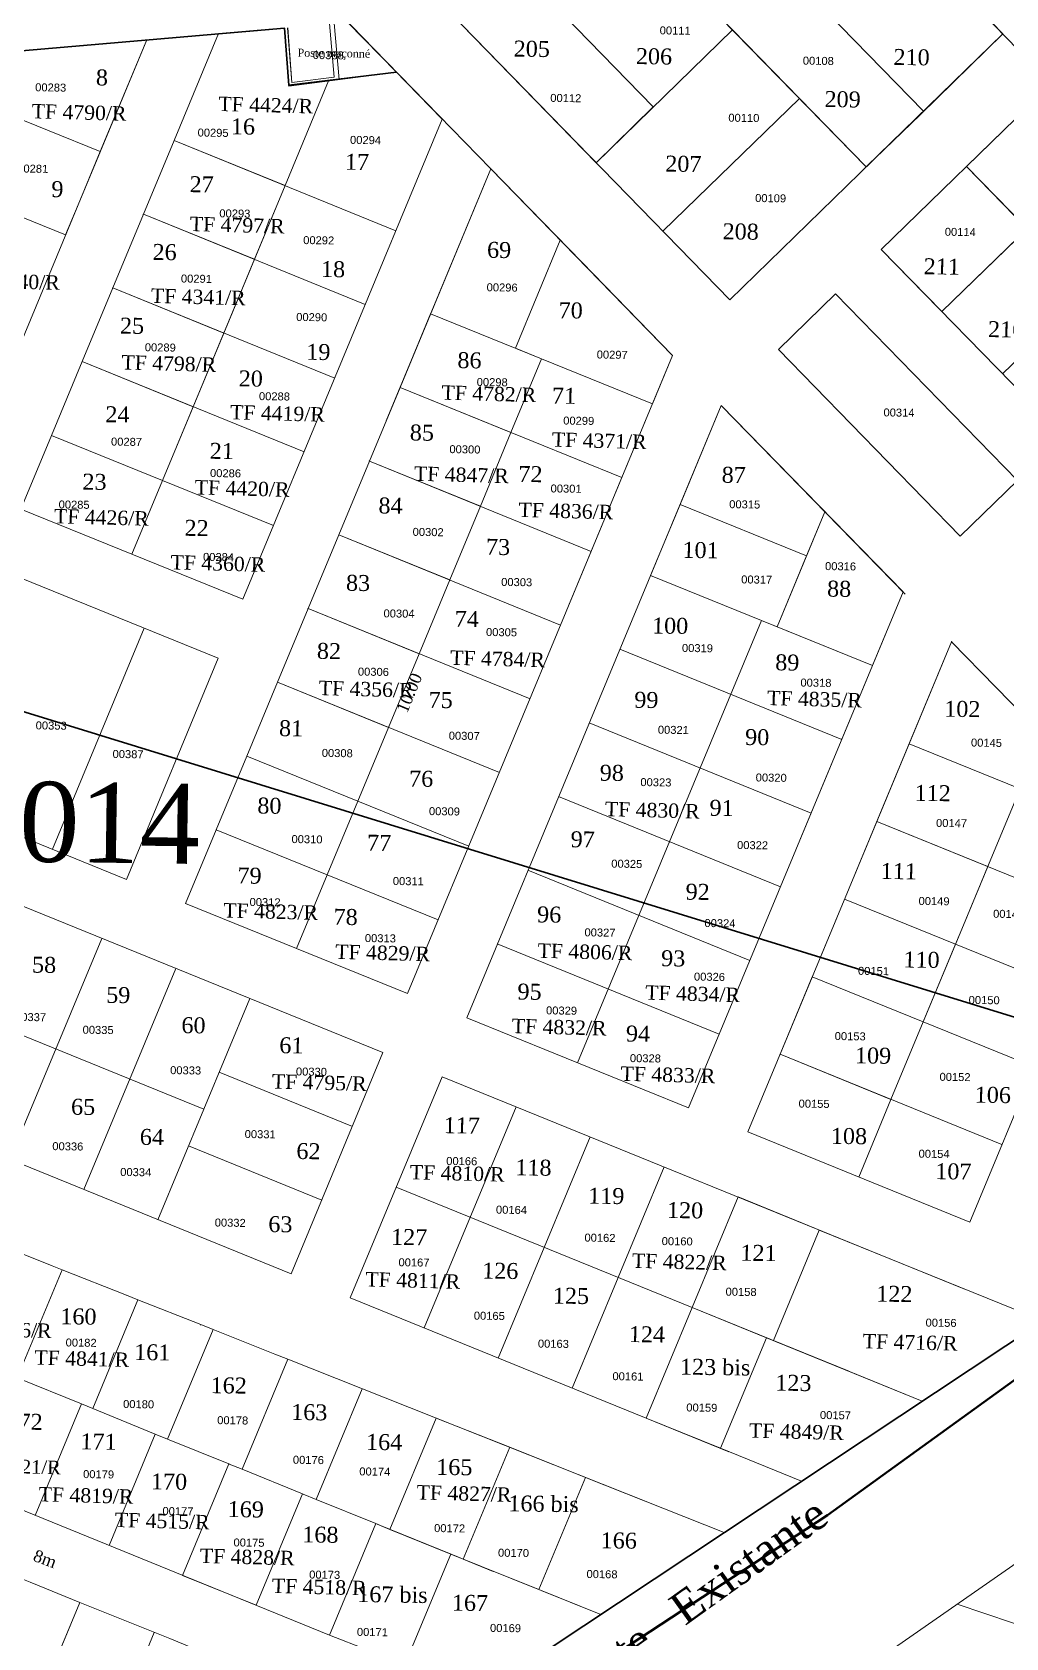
# Model space of a CAD drawing. Header units: metres. Extents: x 251686 to 255059, y 1627526 to 1631912.
# Drawn here: x 253225.8 to 253347.7, y 1631340 to 1631541.2 of the extents above; entities that cross this region are included whole.
import ezdxf
from ezdxf.enums import TextEntityAlignment as Align

# ---------------------------------------------------------------- set-up
doc = ezdxf.new("R2010")
doc.units = ezdxf.units.M
doc.header["$MEASUREMENT"] = 0
for name, color, linetype, lineweight in [('17 Février 2020', 7, 'Continuous', 0), ('Numero_TF', 7, 'Continuous', 0), ('Réquisition', 240, 'Continuous', 0)]:
    doc.layers.add(name, color=color, linetype=linetype, lineweight=lineweight)
for name, color, linetype in [('limites_parcelles', 7, 'Continuous'), ('limites_sections', 7, 'Continuous'), ('limites_tf', 7, 'Continuous'), ('numero_lot', 7, 'Continuous'), ('numero_parcelle', 7, 'Continuous'), ('toponymie', 7, 'Continuous')]:
    doc.layers.add(name, color=color, linetype=linetype)
doc.styles.get("Standard").update_dxf_attribs({"font": 'txt.shx'})
doc.styles.add('Style-FANCY', font='times.ttf')

# ---------------------------------------------------------------- blocks, each defined once
blk = doc.blocks.new('TCPOINT_2_2_1')
at = {"color": 0, "lineweight": -2}
blk.add_point((0, 0), dxfattribs=at)
blk.add_attdef('MAT', (0.000001, 0.000001), '', height=0.0003, dxfattribs=at)
blk.add_attdef('ALT', text='', height=0.0003, dxfattribs=at).set_placement((0.0001, -0.0001), align=Align.TOP_LEFT)

msp = doc.modelspace()

# ---------------------------------------------------------------- linework, layer by layer
at = {"layer": '17 Février 2020', "color": 7, "linetype": 'Continuous', "lineweight": 0}
for p, q in [((253332.097691, 1631513.983385), (253354.873153, 1631490.607887)), ((253326.367773, 1631508.40055), (253349.143235, 1631485.025053))]:
    msp.add_line(p, q, dxfattribs=at)
at = {"layer": 'limites_parcelles', "color": 7, "lineweight": 0}
for p, q in [((253321.08164, 1631548.014464), (253337.382795, 1631531.283843)), ((253347.332499, 1631540.978144), (253338.791395, 1631549.766521)), ((253330.220397, 1631524.3053), (253308.347324, 1631546.754635)), ((253262.977215, 1631542.266088), (253263.580696, 1631535.573682)), ((253283.19406, 1631524.052428), (253265.289442, 1631542.428756)), ((253277.120604, 1631530.285894), (253265.289442, 1631542.428756)), ((253265.732873, 1631541.973643), (253271.385645, 1631536.171945)), ((253313.131919, 1631507.655474), (253277.96503, 1631543.74886)), ((253240.107885, 1631540.241036), (253223.257204, 1631538.777085)), ((253231.515761, 1631519.556052), (253240.107885, 1631540.241036)), ((253234.287578, 1631526.229022), (253240.107885, 1631540.241036)), ((253249.094915, 1631541.02181), (253243.529214, 1631527.622744)), ((253243.529214, 1631527.622744), (253249.091675, 1631541.014009)), ((253249.091675, 1631541.014009), (253257.35433, 1631541.719288)), ((253257.90531, 1631534.442128), (253257.35433, 1631541.719288)), ((253258.272296, 1631534.893282), (253257.753188, 1631541.749487)), ((253258.29135, 1631534.894945), (253257.772242, 1631541.751151)), ((253296.383416, 1631524.845228), (253313.471894, 1631541.495054)), ((253313.131919, 1631507.655474), (253347.332499, 1631540.978144)), ((253313.471894, 1631541.495054), (253321.846146, 1631532.900177)), ((253336.987541, 1631530.898734), (253347.332499, 1631540.978144)), ((253257.894538, 1631534.547676), (253271.385645, 1631536.171945)), ((253271.385645, 1631536.171945), (253257.90531, 1631534.442128)), ((253257.439875, 1631521.965828), (253262.887859, 1631535.081496)), ((253257.90531, 1631534.442128), (253262.887859, 1631535.081496)), ((253263.561642, 1631535.572019), (253258.272296, 1631534.893282)), ((253263.580696, 1631535.573682), (253258.29135, 1631534.894945)), ((253332.097691, 1631513.983385), (253353.398057, 1631534.736982)), ((253353.398057, 1631534.736982), (253342.759575, 1631524.371584)), ((253234.287578, 1631526.229022), (253220.392182, 1631531.879729)), ((253304.757668, 1631516.250351), (253321.846146, 1631532.900177)), ((253321.846146, 1631532.900177), (253330.220397, 1631524.3053)), ((253277.120604, 1631530.285894), (253252.140128, 1631470.147014)), ((253330.220397, 1631524.3053), (253336.987541, 1631530.898734)), ((253231.515761, 1631519.556052), (253234.287578, 1631526.229022)), ((253243.529214, 1631527.622744), (253239.69313, 1631518.38762)), ((253243.529214, 1631527.622744), (253257.42461, 1631521.972036)), ((253271.320005, 1631516.321329), (253243.529214, 1631527.622744)), ((253339.69244, 1631506.188547), (253360.992805, 1631526.942145)), ((253283.19406, 1631524.052428), (253270.082442, 1631492.487055)), ((253283.19406, 1631524.052428), (253271.826625, 1631496.686063)), ((253294.581791, 1631512.364679), (253283.19406, 1631524.052428)), ((253305.969522, 1631500.676931), (253283.19406, 1631524.052428)), ((253365.535037, 1631500.996086), (253342.759575, 1631524.371584)), ((253342.759575, 1631524.371584), (253350.354323, 1631516.576746)), ((253242.080628, 1631485.032394), (253257.42461, 1631521.972036)), ((253245.916575, 1631494.267187), (253257.42461, 1631521.972036)), ((253249.752538, 1631503.502019), (253257.42461, 1631521.972036)), ((253253.588526, 1631512.736913), (253257.42461, 1631521.972036)), ((253257.42461, 1631521.972036), (253257.439875, 1631521.965828)), ((253216.05485, 1631521.437883), (253229.950246, 1631515.787175)), ((253231.515761, 1631519.556052), (253216.938459, 1631484.46214)), ((253229.950246, 1631515.787175), (253231.515761, 1631519.556052)), ((253239.69313, 1631518.38762), (253235.857142, 1631509.152726)), ((253239.69313, 1631518.38762), (253253.588526, 1631512.736913)), ((253239.69313, 1631518.38762), (253267.483922, 1631507.086205)), ((253339.69244, 1631506.188547), (253350.354323, 1631516.576746)), ((253354.873153, 1631490.607887), (253332.097691, 1631513.983385)), ((253332.097691, 1631513.983385), (253339.69244, 1631506.188547)), ((253249.752538, 1631503.502019), (253253.588526, 1631512.736913)), ((253235.857142, 1631509.152726), (253232.021179, 1631499.917895)), ((253235.857142, 1631509.152726), (253249.752538, 1631503.502019)), ((253263.647933, 1631497.851311), (253235.857142, 1631509.152726)), ((253326.367773, 1631508.40055), (253319.204882, 1631501.421527)), ((253275.662718, 1631505.921209), (253271.826625, 1631496.686063)), ((253289.558114, 1631500.270501), (253275.662718, 1631505.921209)), ((253275.662718, 1631505.921209), (253303.45351, 1631494.619794)), ((253245.916575, 1631494.267187), (253249.752538, 1631503.502019)), ((253232.021179, 1631499.917895), (253228.185233, 1631490.683101)), ((253259.811971, 1631488.616479), (253232.021179, 1631499.917895)), ((253232.021179, 1631499.917895), (253245.916575, 1631494.267187)), ((253305.969522, 1631500.676931), (253272.764496, 1631420.737977)), ((253285.722021, 1631491.035355), (253289.558114, 1631500.270501)), ((253305.969522, 1631500.676931), (253292.943306, 1631469.317158)), ((253341.980344, 1631478.046029), (253319.204882, 1631501.421527)), ((253271.826625, 1631496.686063), (253267.990464, 1631487.450752)), ((253271.826625, 1631496.686063), (253285.722021, 1631491.035355)), ((253299.617416, 1631485.384648), (253271.826625, 1631496.686063)), ((253242.080628, 1631485.032394), (253245.916575, 1631494.267187)), ((253312.042978, 1631494.443465), (253294.748456, 1631452.80802)), ((253312.042978, 1631494.443465), (253306.890159, 1631482.038386)), ((253334.81844, 1631471.067967), (253312.042978, 1631494.443465)), ((253335.080506, 1631470.798997), (253312.042978, 1631494.443465)), ((253228.185233, 1631490.683101), (253224.349337, 1631481.44843)), ((253255.976024, 1631479.381686), (253228.185233, 1631490.683101)), ((253228.185233, 1631490.683101), (253242.080628, 1631485.032394)), ((253281.885859, 1631481.800045), (253285.722021, 1631491.035355)), ((253267.990464, 1631487.450752), (253264.154411, 1631478.215705)), ((253267.990464, 1631487.450752), (253281.885859, 1631481.800045)), ((253267.990464, 1631487.450752), (253295.781255, 1631476.149337)), ((253238.244733, 1631475.797722), (253242.080628, 1631485.032394)), ((253252.140128, 1631470.147014), (253224.349337, 1631481.44843)), ((253224.349337, 1631481.44843), (253238.244733, 1631475.797722)), ((253278.049807, 1631472.564997), (253281.885859, 1631481.800045)), ((253306.890159, 1631482.038386), (253322.745532, 1631475.590633)), ((253319.047505, 1631466.687874), (253325.036974, 1631481.107133)), ((253322.745532, 1631475.590633), (253325.036974, 1631481.107133)), ((253264.154411, 1631478.215705), (253260.318278, 1631468.980461)), ((253264.154411, 1631478.215705), (253278.049807, 1631472.564997)), ((253291.945203, 1631466.914289), (253264.154411, 1631478.215705)), ((253249.071223, 1631462.758822), (253221.280431, 1631474.060238)), ((253274.213674, 1631463.329753), (253278.049807, 1631472.564997)), ((253303.192133, 1631473.135626), (253317.087529, 1631467.484919)), ((253303.192133, 1631473.135626), (253330.982924, 1631461.834211)), ((253334.81844, 1631471.067967), (253307.966165, 1631406.422851)), ((253334.81844, 1631471.067967), (253321.9004, 1631439.968621)), ((253260.318278, 1631468.980461), (253256.482007, 1631459.744887)), ((253260.318278, 1631468.980461), (253274.213674, 1631463.329753)), ((253288.109069, 1631457.679046), (253260.318278, 1631468.980461)), ((253317.087529, 1631467.484919), (253294.070769, 1631412.073558)), ((253317.087529, 1631467.484919), (253319.047505, 1631466.687874)), ((253239.807625, 1631466.525961), (253228.299229, 1631438.820241)), ((253270.377403, 1631454.094179), (253274.213674, 1631463.329753)), ((253327.146872, 1631452.599163), (253299.356081, 1631463.900578)), ((253340.891896, 1631464.834501), (253328.061845, 1631433.946983)), ((253340.891896, 1631464.834501), (253331.923233, 1631443.243025)), ((253340.891896, 1631464.834501), (253335.784619, 1631452.539062)), ((253352.279627, 1631453.146752), (253340.891896, 1631464.834501)), ((253363.667358, 1631441.459004), (253340.891896, 1631464.834501)), ((253249.071223, 1631462.758822), (253237.562827, 1631435.053103)), ((253256.482007, 1631459.744887), (253252.645756, 1631450.509361)), ((253284.272798, 1631448.443472), (253256.482007, 1631459.744887)), ((253256.482007, 1631459.744887), (253270.377403, 1631454.094179)), ((253266.541152, 1631444.858653), (253270.377403, 1631454.094179)), ((253323.310738, 1631443.36392), (253295.519947, 1631454.665335)), ((253294.748456, 1631452.80802), (253280.175373, 1631417.724266)), ((253335.784619, 1631452.539062), (253331.923233, 1631443.243025)), ((253335.58008, 1631452.046647), (253331.923233, 1631443.243025)), ((253335.784619, 1631452.539062), (253335.58008, 1631452.046647)), ((253335.58008, 1631452.046647), (253349.475476, 1631446.395939)), ((253345.818629, 1631437.592317), (253352.279627, 1631453.146752)), ((253252.645756, 1631450.509361), (253248.80997, 1631441.274953)), ((253280.436548, 1631439.207945), (253252.645756, 1631450.509361)), ((253252.645756, 1631450.509361), (253266.541152, 1631444.858653)), ((253237.562827, 1631435.053103), (253209.772035, 1631446.354518)), ((253319.474468, 1631434.128346), (253291.683676, 1631445.429761)), ((253345.818629, 1631437.592317), (253349.680015, 1631446.888354)), ((253262.705366, 1631435.624246), (253266.541152, 1631444.858653)), ((253331.923233, 1631443.243025), (253328.061845, 1631433.946983)), ((253331.923233, 1631443.243025), (253331.539492, 1631442.319193)), ((253248.80997, 1631441.274953), (253244.973704, 1631432.039392)), ((253276.600761, 1631429.973538), (253248.80997, 1631441.274953)), ((253248.80997, 1631441.274953), (253262.705366, 1631435.624246)), ((253331.539492, 1631442.319193), (253328.061845, 1631433.946983)), ((253331.539492, 1631442.319193), (253345.434888, 1631436.668485)), ((253359.330284, 1631431.017777), (253331.539492, 1631442.319193)), ((253363.667358, 1631441.459004), (253343.167834, 1631392.107725)), ((253341.957241, 1631428.296275), (253345.818629, 1631437.592317)), ((253258.8691, 1631426.388684), (253262.705366, 1631435.624246)), ((253315.638217, 1631424.892819), (253287.847425, 1631436.194235)), ((253341.957241, 1631428.296275), (253345.434888, 1631436.668485)), ((253328.061845, 1631433.946983), (253315.377043, 1631403.40914)), ((253328.061845, 1631433.946983), (253319.417466, 1631413.136197)), ((253328.061845, 1631433.946983), (253327.99663, 1631433.789982)), ((253244.973704, 1631432.039392), (253258.8691, 1631426.388684)), ((253272.764496, 1631420.737977), (253244.973704, 1631432.039392)), ((253327.498855, 1631432.591619), (253355.289646, 1631421.290204)), ((253327.498855, 1631432.591619), (253341.39425, 1631426.940911)), ((253234.492825, 1631427.662273), (253222.984432, 1631399.956559)), ((253337.353407, 1631417.212842), (253341.957241, 1631428.296275)), ((253341.39425, 1631426.940911), (253341.957241, 1631428.296275)), ((253311.802431, 1631415.658412), (253284.011639, 1631426.959827)), ((253337.353407, 1631417.212842), (253341.39425, 1631426.940911)), ((253243.756317, 1631423.89488), (253232.247923, 1631396.189166)), ((253323.458011, 1631422.86355), (253319.417466, 1631413.136197)), ((253351.248803, 1631411.562134), (253323.458011, 1631422.86355)), ((253323.458011, 1631422.86355), (253337.353407, 1631417.212842)), ((253253.019808, 1631420.127487), (253241.511415, 1631392.421774)), ((253307.966165, 1631406.422851), (253280.175373, 1631417.724266)), ((253333.312861, 1631407.485489), (253337.353407, 1631417.212842)), ((253269.694093, 1631413.34618), (253258.185699, 1631385.640466)), ((253319.417466, 1631413.136197), (253347.208257, 1631401.834782)), ((253319.417466, 1631413.136197), (253333.312861, 1631407.485489)), ((253277.104886, 1631410.332266), (253265.596492, 1631382.626552)), ((253342.415331, 1631383.770995), (253277.104886, 1631410.332266)), ((253329.272438, 1631397.758432), (253333.312861, 1631407.485489)), ((253286.368378, 1631406.564873), (253274.859984, 1631378.859159)), ((253343.167834, 1631392.107725), (253315.377043, 1631403.40914)), ((253295.631869, 1631402.79748), (253284.123475, 1631375.091766)), ((253304.89536, 1631399.030087), (253293.386967, 1631371.324374)), ((253308.404655, 1631381.409838), (253271.350689, 1631396.479409)), ((253314.158852, 1631395.262695), (253302.650458, 1631367.556981)), ((253314.158852, 1631395.262695), (253308.404655, 1631381.409838)), ((253325.707032, 1631390.566136), (253314.158852, 1631395.262695)), ((253318.582956, 1631377.270398), (253324.337153, 1631391.123255)), ((253237.581073, 1631382.95973), (253237.558818, 1631382.906152)), ((253308.404655, 1631381.409838), (253302.650458, 1631367.556981)), ((253328.13476, 1631373.385751), (253308.404655, 1631381.409838)), ((253308.404655, 1631381.409838), (253327.940949, 1631373.464573)), ((253246.87621, 1631379.268521), (253246.851426, 1631379.208855)), ((253257.782772, 1631374.937397), (253252.054766, 1631361.147591)), ((253303.270144, 1631356.873825), (253257.782772, 1631374.937397)), ((253263.002817, 1631340.375953), (253179.80443, 1631374.209445)), ((253261.335056, 1631357.373665), (253267.094659, 1631371.239537)), ((253380.321346, 1631371.224337), (253315.964895, 1631326.418509)), ((253231.921614, 1631369.334948), (253226.122416, 1631355.373753)), ((253276.355246, 1631367.562048), (253270.564221, 1631353.620529)), ((253285.565937, 1631363.904374), (253276.355246, 1631367.562048)), ((253302.650458, 1631367.556981), (253310.357164, 1631364.422721)), ((253313.011896, 1631363.343061), (253302.650458, 1631367.556981)), ((253241.185211, 1631365.567809), (253235.386013, 1631351.606615)), ((253279.743658, 1631349.887615), (253285.565937, 1631363.904374)), ((253279.750263, 1631349.884929), (253285.565937, 1631363.904374)), ((253250.397883, 1631361.82138), (253244.598685, 1631347.860186)), ((253250.448808, 1631361.800671), (253250.397883, 1631361.82138)), ((253252.054766, 1631361.147591), (253259.610764, 1631358.074866)), ((253253.811566, 1631344.113671), (253259.610764, 1631358.074866)), ((253259.610764, 1631358.074866), (253259.712405, 1631358.033533)), ((253259.712405, 1631358.033533), (253261.335056, 1631357.373665)), ((253261.335056, 1631357.373665), (253268.802015, 1631354.337148)), ((253263.002817, 1631340.375953), (253268.802015, 1631354.337148)), ((253268.802015, 1631354.337148), (253268.976002, 1631354.266394)), ((253268.976002, 1631354.266394), (253278.241131, 1631350.498633)), ((253268.976002, 1631354.266394), (253270.564221, 1631353.620529)), ((253270.564221, 1631353.620529), (253278.241131, 1631350.498633)), ((253278.241131, 1631350.498633), (253278.866144, 1631350.244465)), ((253278.866144, 1631350.244465), (253279.750263, 1631349.884929)), ((253278.866144, 1631350.244465), (253279.743658, 1631349.887615)), ((253283.498934, 1631348.360493), (253279.750263, 1631349.884929)), ((253244.598685, 1631347.860186), (253253.811566, 1631344.113671)), ((253231.711437, 1631344.464725), (253225.870616, 1631330.403325)), ((253483.573428, 1631295.926521), (253341.600017, 1631344.266026)), ((253235.196399, 1631326.628765), (253241.048224, 1631340.719913))]:
    msp.add_line(p, q, dxfattribs=at)
at = {"layer": 'limites_parcelles', "color": 7, "linetype": 'Continuous', "lineweight": 0}
for p, q in [((253303.545814, 1631531.823771), (253290.699346, 1631545.008688)), ((253347.287188, 1631498.39371), (253368.587554, 1631519.147307)), ((253341.980344, 1631478.046029), (253349.143235, 1631485.025053))]:
    msp.add_line(p, q, dxfattribs=at)
at = {"layer": 'limites_parcelles', "color": 7, "lineweight": 0, "flags": 128}
for points in [[(253338.791395, 1631549.766521), (253347.332499, 1631540.978144), (253330.220397, 1631524.3053), (253308.347324, 1631546.754635), (253338.791395, 1631549.766521)], [(253290.699346, 1631545.008688), (253303.545814, 1631531.823771), (253296.383416, 1631524.845228), (253277.96503, 1631543.74886), (253290.699346, 1631545.008688)], [(253265.299799, 1631542.418126), (253265.732873, 1631541.973643), (253271.385645, 1631536.171945), (253264.212188, 1631535.251436), (253263.574791, 1631542.319974), (253265.299799, 1631542.418126)], [(253249.091675, 1631541.014009), (253257.35433, 1631541.719288), (253257.90531, 1631534.442128), (253262.887859, 1631535.081496), (253257.42461, 1631521.972036), (253243.529214, 1631527.622744), (253249.091675, 1631541.014009)], [(253444.55994, 1631440.934407), (253219.887347, 1631291.804423)], [(253269.694093, 1631413.34618), (253206.702351, 1631438.964452)], [(253247.265611, 1631406.27463), (253200.948154, 1631425.111595)], [(253258.185699, 1631385.640466), (253195.193957, 1631411.258738)], [(253265.857962, 1631404.110942), (253249.183677, 1631410.892249)], [(253262.02183, 1631394.875704), (253245.347546, 1631401.657011)], [(253324.337153, 1631391.123255), (253352.351904, 1631379.729865), (253337.224696, 1631369.688942), (253318.582956, 1631377.270398), (253324.337153, 1631391.123255)], [(253265.596492, 1631382.626552), (253302.650458, 1631367.556981)], [(253308.404655, 1631381.409838), (253317.716938, 1631377.622602), (253311.969192, 1631363.785276), (253302.650458, 1631367.556981), (253308.404655, 1631381.409838)], [(253317.716938, 1631377.622602), (253337.224696, 1631369.688942), (253322.097488, 1631359.648019), (253311.969192, 1631363.785276), (253317.716938, 1631377.622602)], [(253285.565937, 1631363.904374), (253295.052834, 1631360.137015), (253289.22537, 1631346.088463), (253279.750263, 1631349.884929), (253285.565937, 1631363.904374)], [(253295.052834, 1631360.137015), (253312.434965, 1631353.234366), (253296.978909, 1631342.975165), (253289.22537, 1631346.088463), (253295.052834, 1631360.137015)], [(253268.802015, 1631354.337148), (253270.558777, 1631353.607424), (253278.170954, 1631350.527171), (253272.414328, 1631336.673601), (253263.002817, 1631340.375953), (253268.802015, 1631354.337148)], [(253278.170954, 1631350.527171), (253296.978909, 1631342.975165), (253281.743955, 1631332.862723), (253272.414328, 1631336.673601), (253278.170954, 1631350.527171)], [(253231.711437, 1631344.464725), (253242.983234, 1631339.943816), (253250.154633, 1631336.999732), (253244.315042, 1631322.938044), (253225.870616, 1631330.403325), (253231.711437, 1631344.464725)]]:
    msp.add_lwpolyline(points, dxfattribs=at)
for points in [[(253286.286114, 1631501.601094), (253289.558114, 1631500.270501), (253303.45351, 1631494.619794), (253305.969522, 1631500.676931), (253294.581791, 1631512.364679), (253291.900281, 1631515.116836), (253286.286114, 1631501.601094)], [(253303.192133, 1631473.135626), (253317.087529, 1631467.484919), (253319.047505, 1631466.687874), (253322.745532, 1631475.590633), (253306.890159, 1631482.038386), (253303.192133, 1631473.135626)], [(253222.658017, 1631373.102086), (253223.902301, 1631372.596085), (253229.534456, 1631386.155136), (253228.285936, 1631386.650939), (253220.011253, 1631389.936913), (253214.411411, 1631376.455655), (253222.658017, 1631373.102086)], [(253231.921614, 1631369.334948), (253233.339768, 1631368.758241), (253239.004056, 1631382.394647), (253237.581073, 1631382.95973), (253229.534456, 1631386.155136), (253223.902301, 1631372.596085), (253231.921614, 1631369.334948)], [(253241.185211, 1631365.567809), (253242.723181, 1631364.942378), (253248.419416, 1631378.655696), (253246.87621, 1631379.268521), (253239.004056, 1631382.394647), (253233.339768, 1631368.758241), (253241.185211, 1631365.567809)], [(253248.419416, 1631378.655696), (253242.723181, 1631364.942378), (253250.397883, 1631361.82138), (253250.448808, 1631361.800671), (253252.054766, 1631361.147591), (253257.782772, 1631374.937397), (253256.171347, 1631375.577313), (253248.419416, 1631378.655696)], [(253222.582811, 1631348.176976), (253216.745666, 1631334.124425), (253219.671028, 1631332.93148), (253225.870616, 1631330.403325), (253231.711437, 1631344.464725), (253225.509352, 1631346.986868), (253222.582811, 1631348.176976)]]:
    msp.add_lwpolyline(points, close=True, dxfattribs=at)
at = {"layer": 'limites_parcelles', "color": 7, "lineweight": 0}
msp.add_3dface([(253330.982924, 1631461.834211), (253334.81844, 1631471.067967), (253325.036974, 1631481.107133), (253319.047505, 1631466.687874)], dxfattribs=at)
msp.add_3dface([(253330.982924, 1631461.834211), (253334.81844, 1631471.067967), (253325.036974, 1631481.107133), (253319.047505, 1631466.687874)], dxfattribs=at)
at = {"layer": 'limites_sections', "color": 112, "linetype": 'Continuous', "lineweight": 40, "flags": 128}
for points in [[(253098.7298, 1631912.4498), (253659.0228, 1631648.0069), (253696.537777, 1631631.552986), (253674.590697, 1631377.408104), (253581.644615, 1631387.171054), (253494.993744, 1631402.644051), (253481.695012, 1631407.083897), (253456.97, 1631424.24), (253416.952786, 1631422.235841), (253397.015191, 1631407.238072), (253325.36771, 1631355.405241), (253197.294172, 1631271.365351), (253042.666678, 1631330.256564), (252851.717347, 1631406.469487), (252982.4701, 1631682.9759), (252993.7572, 1631687.3199), (253010.694, 1631729.9757), (253066.3854, 1631842.8952), (253098.7298, 1631912.4498)], [(253674.590697, 1631377.408104), (253674.590697, 1631377.408104), (253646.244957, 1631234.319701), (253623.83294, 1631051.575567), (253609.133378, 1630987.020807), (253440.819697, 1630955.12805), (253435.967436, 1630934.255873), (253410.924755, 1630940.010543), (253397.397847, 1630905.717981), (253240.051375, 1630964.260416), (253159.014814, 1630953.400816), (252902.302406, 1631004.373492), (252917.511762, 1631033.512299), (252933.615556, 1631071.636486), (253042.666678, 1631330.256564), (253197.294172, 1631271.365351), (253325.36771, 1631355.405241), (253397.015191, 1631407.238072), (253416.952786, 1631422.235841), (253456.97, 1631424.24), (253481.6913, 1631407.086037), (253494.993744, 1631402.644051), (253581.47345, 1631387.191228), (253674.590697, 1631377.408104)]]:
    msp.add_lwpolyline(points, close=True, dxfattribs=at)
at = {"layer": 'limites_tf', "color": 5, "linetype": 'Continuous', "lineweight": 30, "flags": 128}
msp.add_lwpolyline([(253338.793565, 1631549.761716), (253444.564018, 1631440.933943), (253219.888387, 1631291.800846), (253075.065726, 1631350.867024), (253164.363276, 1631533.677353), (253257.358973, 1631541.716111), (253257.895576, 1631534.547621), (253271.390438, 1631536.173037), (253265.299981, 1631542.421583), (253338.793565, 1631549.761716)], close=True, dxfattribs=at)
at = {"layer": 'Réquisition', "color": 3, "linetype": 'Continuous', "lineweight": 30, "flags": 128}
msp.add_lwpolyline([(252787.343625, 1631264.56264), (252785.572183, 1631266.590507), (252919.674873, 1631550.181121), (253390.595759, 1631404.867731), (253306.193636, 1631240.01125), (253168.722063, 1630971.496611), (253153.603716, 1630907.489782), (253094.073842, 1630867.539945), (253056.732748, 1630885.562411), (253022.258657, 1630902.199277), (252999.275854, 1630926.564021), (252977.697687, 1631019.616696), (252971.268182, 1631047.344717), (252936.0215, 1631044.607453), (252827.135677, 1631095.210585), (252828.797528, 1631106.779087), (252825.943503, 1631119.504897), (252825.169732, 1631185.881846), (252815.531298, 1631221.343829), (252787.343625, 1631264.56264)], close=True, dxfattribs=at)

# ---------------------------------------------------------------- block references
at = {"layer": 'limites_parcelles', "color": 7, "lineweight": 0, "xscale": 1000, "yscale": 1000, "zscale": 1000, "rotation": 359.1731}
for p in [(253239.69313, 1631518.38762), (253291.900281, 1631515.116836), (253253.588526, 1631512.736913), (253235.857142, 1631509.152726), (253275.662718, 1631505.921209), (253245.916575, 1631494.267187), (253285.722021, 1631491.035355), (253267.990464, 1631487.450752), (253278.049807, 1631472.564997), (253260.318278, 1631468.980461), (253340.891896, 1631464.834501), (253340.891896, 1631464.834501), (253248.80997, 1631441.274953), (253244.973704, 1631432.039392)]:
    msp.add_blockref('TCPOINT_2_2_1', p, dxfattribs=at)

# ---------------------------------------------------------------- texts
at = {"layer": 'limites_parcelles', "color": 7, "lineweight": 0, "insert": (253272.295908, 1631458.711813), "char_height": 1.5, "attachment_point": 2, "rotation": 67.44295769, "line_spacing_factor": 0.6}
msp.add_mtext('\\fTimes New Roman|b0|i0|c00|p23;10.00', dxfattribs=at)
at = {"layer": 'numero_lot', "color": 7, "linetype": 'Continuous', "lineweight": 0, "char_height": 2, "attachment_point": 5, "rotation": 359.17307872, "line_spacing_factor": 0.6}
for s, insert in [('\\fTimes New Roman|b0|i0|c00|p23;205', (253288.329602, 1631539.095295)), ('\\fTimes New Roman|b0|i0|c00|p23;206', (253303.635345, 1631538.153972)), ('\\fTimes New Roman|b0|i0|c00|p23;210', (253335.894465, 1631538.048589)), ('\\fTimes New Roman|b0|i0|c00|p23;8', (253234.498843, 1631535.504065)), ('\\fTimes New Roman|b0|i0|c00|p23;209', (253327.257545, 1631532.77308)), ('\\fTimes New Roman|b0|i0|c00|p23;16', (253252.162436, 1631529.365706)), ('\\fTimes New Roman|b0|i0|c00|p23;17', (253266.452552, 1631524.945674)), ('\\fTimes New Roman|b0|i0|c00|p23;207', (253307.315856, 1631524.686177)), ('\\fTimes New Roman|b0|i0|c00|p23;9', (253228.92959, 1631521.514983)), ('\\fTimes New Roman|b0|i0|c00|p23;27', (253246.991975, 1631522.134331)), ('\\fTimes New Roman|b0|i0|c00|p23;208', (253314.492585, 1631516.204967)), ('\\fTimes New Roman|b0|i0|c00|p23;26', (253242.349993, 1631513.632144)), ('\\fTimes New Roman|b0|i0|c00|p23;69', (253284.240619, 1631513.898089)), ('\\fTimes New Roman|b0|i0|c00|p23;18', (253263.443888, 1631511.492891)), ('\\fTimes New Roman|b0|i0|c00|p23;211', (253339.676917, 1631511.839959)), ('\\fTimes New Roman|b0|i0|c00|p23;70', (253293.203563, 1631506.32654)), ('\\fTimes New Roman|b0|i0|c00|p23;25', (253238.274077, 1631504.399332)), ('\\fTimes New Roman|b0|i0|c00|p23;216', (253347.731047, 1631503.949692)), ('\\fTimes New Roman|b0|i0|c00|p23;19', (253261.6055, 1631501.121205)), ('\\fTimes New Roman|b0|i0|c00|p23;86', (253280.528181, 1631500.076518)), ('\\fTimes New Roman|b0|i0|c00|p23;20', (253253.145024, 1631497.786108)), ('\\fTimes New Roman|b0|i0|c00|p23;71', (253292.372421, 1631495.648849)), ('\\fTimes New Roman|b0|i0|c00|p23;24', (253236.443812, 1631493.311963)), ('\\fTimes New Roman|b0|i0|c00|p23;85', (253274.565946, 1631491.011144)), ('\\fTimes New Roman|b0|i0|c00|p23;21', (253249.514532, 1631488.728647)), ('\\fTimes New Roman|b0|i0|c00|p23;23', (253233.569676, 1631484.851887)), ('\\fTimes New Roman|b0|i0|c00|p23;72', (253288.168552, 1631485.831717)), ('\\fTimes New Roman|b0|i0|c00|p23;87', (253313.622045, 1631485.714388)), ('\\fTimes New Roman|b0|i0|c00|p23;84', (253270.642552, 1631481.866521)), ('\\fTimes New Roman|b0|i0|c00|p23;22', (253246.355749, 1631479.080992)), ('\\fTimes New Roman|b0|i0|c00|p23;73', (253284.109801, 1631476.689047)), ('\\fTimes New Roman|b0|i0|c00|p23;101', (253309.466638, 1631476.296767)), ('\\fTimes New Roman|b0|i0|c00|p23;83', (253266.575991, 1631472.18271)), ('\\fTimes New Roman|b0|i0|c00|p23;88', (253326.821423, 1631471.448483)), ('\\fTimes New Roman|b0|i0|c00|p23;88', (253326.821423, 1631471.448483)), ('\\fTimes New Roman|b0|i0|c00|p23;74', (253280.188359, 1631467.679719)), ('\\fTimes New Roman|b0|i0|c00|p23;100', (253305.658753, 1631466.816308)), ('\\fTimes New Roman|b0|i0|c00|p23;100', (253305.658753, 1631466.816308)), ('\\fTimes New Roman|b0|i0|c00|p23;82', (253262.929915, 1631463.648589)), ('\\fTimes New Roman|b0|i0|c00|p23;89', (253320.326133, 1631462.217756)), ('\\fTimes New Roman|b0|i0|c00|p23;89', (253320.326133, 1631462.217756)), ('\\fTimes New Roman|b0|i0|c00|p23;75', (253276.92371, 1631457.515939)), ('\\fTimes New Roman|b0|i0|c00|p23;99', (253302.680587, 1631457.525623)), ('\\fTimes New Roman|b0|i0|c00|p23;99', (253302.680587, 1631457.525623)), ('\\fTimes New Roman|b0|i0|c00|p23;102', (253342.248563, 1631456.391221)), ('\\fTimes New Roman|b0|i0|c00|p23;81', (253258.186429, 1631453.974548)), ('\\fTimes New Roman|b0|i0|c00|p23;90', (253316.560136, 1631452.859986)), ('\\fTimes New Roman|b0|i0|c00|p23;90', (253316.560136, 1631452.859986)), ('\\fTimes New Roman|b0|i0|c00|p23;98', (253298.351089, 1631448.386861)), ('\\fTimes New Roman|b0|i0|c00|p23;98', (253298.351089, 1631448.386861)), ('\\fTimes New Roman|b0|i0|c00|p23;76', (253274.479431, 1631447.653221)), ('\\fTimes New Roman|b0|i0|c00|p23;80', (253255.473682, 1631444.271218)), ('\\fTimes New Roman|b0|i0|c00|p23;80', (253255.473682, 1631444.271218)), ('\\fTimes New Roman|b0|i0|c00|p23;112', (253338.536382, 1631445.872213)), ('\\fTimes New Roman|b0|i0|c00|p23;91', (253312.09915, 1631443.993749)), ('\\fTimes New Roman|b0|i0|c00|p23;91', (253312.09915, 1631443.993749)), ('\\fTimes New Roman|b0|i0|c00|p23;77', (253269.218171, 1631439.630605)), ('\\fTimes New Roman|b0|i0|c00|p23;77', (253269.218171, 1631439.630605)), ('\\fTimes New Roman|b0|i0|c00|p23;97', (253294.710157, 1631440.050021)), ('\\fTimes New Roman|b0|i0|c00|p23;97', (253294.710157, 1631440.050021)), ('\\fTimes New Roman|b0|i0|c00|p23;79', (253252.985441, 1631435.511118)), ('\\fTimes New Roman|b0|i0|c00|p23;79', (253252.985441, 1631435.511118)), ('\\fTimes New Roman|b0|i0|c00|p23;111', (253334.287987, 1631436.083302)), ('\\fTimes New Roman|b0|i0|c00|p23;92', (253309.103903, 1631433.482596)), ('\\fTimes New Roman|b0|i0|c00|p23;92', (253309.103903, 1631433.482596)), ('\\fTimes New Roman|b0|i0|c00|p23;78', (253265.021821, 1631430.334408)), ('\\fTimes New Roman|b0|i0|c00|p23;78', (253265.021821, 1631430.334408)), ('\\fTimes New Roman|b0|i0|c00|p23;96', (253290.512146, 1631430.638755)), ('\\fTimes New Roman|b0|i0|c00|p23;96', (253290.512146, 1631430.638755)), ('\\fTimes New Roman|b0|i0|c00|p23;58', (253227.256659, 1631424.338876)), ('\\fTimes New Roman|b0|i0|c00|p23;93', (253306.0427, 1631425.148771)), ('\\fTimes New Roman|b0|i0|c00|p23;93', (253306.0427, 1631425.148771)), ('\\fTimes New Roman|b0|i0|c00|p23;110', (253337.139595, 1631424.977928)), ('\\fTimes New Roman|b0|i0|c00|p23;59', (253236.545101, 1631420.554268)), ('\\fTimes New Roman|b0|i0|c00|p23;95', (253288.05131, 1631420.968372)), ('\\fTimes New Roman|b0|i0|c00|p23;95', (253288.05131, 1631420.968372)), ('\\fTimes New Roman|b0|i0|c00|p23;60', (253245.968852, 1631416.761938)), ('\\fTimes New Roman|b0|i0|c00|p23;60', (253245.968852, 1631416.761938)), ('\\fTimes New Roman|b0|i0|c00|p23;61', (253258.228446, 1631414.248021)), ('\\fTimes New Roman|b0|i0|c00|p23;61', (253258.228446, 1631414.248021)), ('\\fTimes New Roman|b0|i0|c00|p23;94', (253301.632655, 1631415.7089)), ('\\fTimes New Roman|b0|i0|c00|p23;94', (253301.632655, 1631415.7089)), ('\\fTimes New Roman|b0|i0|c00|p23;109', (253331.071496, 1631412.967335)), ('\\fTimes New Roman|b0|i0|c00|p23;106', (253346.068599, 1631408.042553)), ('\\fTimes New Roman|b0|i0|c00|p23;65', (253232.145268, 1631406.542395)), ('\\fTimes New Roman|b0|i0|c00|p23;117', (253279.564961, 1631404.233275)), ('\\fTimes New Roman|b0|i0|c00|p23;64', (253240.75678, 1631402.764673)), ('\\fTimes New Roman|b0|i0|c00|p23;64', (253240.75678, 1631402.764673)), ('\\fTimes New Roman|b0|i0|c00|p23;108', (253328.05095, 1631402.884193)), ('\\fTimes New Roman|b0|i0|c00|p23;62', (253260.365178, 1631400.993225)), ('\\fTimes New Roman|b0|i0|c00|p23;62', (253260.365178, 1631400.993225)), ('\\fTimes New Roman|b0|i0|c00|p23;118', (253288.537173, 1631398.940416)), ('\\fTimes New Roman|b0|i0|c00|p23;107', (253341.129882, 1631398.457216)), ('\\fTimes New Roman|b0|i0|c00|p23;119', (253297.658546, 1631395.391435)), ('\\fTimes New Roman|b0|i0|c00|p23;120', (253307.530861, 1631393.590378)), ('\\fTimes New Roman|b0|i0|c00|p23;63', (253256.847924, 1631391.84274)), ('\\fTimes New Roman|b0|i0|c00|p23;63', (253256.847924, 1631391.84274)), ('\\fTimes New Roman|b0|i0|c00|p23;127', (253272.97527, 1631390.244493)), ('\\fTimes New Roman|b0|i0|c00|p23;121', (253316.722131, 1631388.255647)), ('\\fTimes New Roman|b0|i0|c00|p23;126', (253284.380259, 1631386.003575)), ('\\fTimes New Roman|b0|i0|c00|p23;125', (253293.233738, 1631382.865994)), ('\\fTimes New Roman|b0|i0|c00|p23;122', (253333.737394, 1631383.127065)), ('\\fTimes New Roman|b0|i0|c00|p23;160', (253231.557656, 1631380.280611)), ('\\fTimes New Roman|b0|i0|c00|p23;124', (253302.747641, 1631378.059884)), ('\\fTimes New Roman|b0|i0|c00|p23;161', (253240.805214, 1631375.795186)), ('\\fTimes New Roman|b0|i0|c00|p23;161', (253240.805214, 1631375.795186)), ('\\fTimes New Roman|b0|i0|c00|p23;123 bis', (253311.295103, 1631373.940636)), ('\\fTimes New Roman|b0|i0|c00|p23;123', (253321.090818, 1631371.96292)), ('\\fTimes New Roman|b0|i0|c00|p23;162', (253250.378595, 1631371.645948)), ('\\fTimes New Roman|b0|i0|c00|p23;163', (253260.465146, 1631368.29152)), ('\\fTimes New Roman|b0|i0|c00|p23;172', (253224.814857, 1631367.111982)), ('\\fTimes New Roman|b0|i0|c00|p23;171', (253234.071684, 1631364.619581)), ('\\fTimes New Roman|b0|i0|c00|p23;171', (253234.071684, 1631364.619581)), ('\\fTimes New Roman|b0|i0|c00|p23;164', (253269.843665, 1631364.546194)), ('\\fTimes New Roman|b0|i0|c00|p23;165', (253278.628914, 1631361.411097)), ('\\fTimes New Roman|b0|i0|c00|p23;170', (253242.905137, 1631359.593615)), ('\\fTimes New Roman|b0|i0|c00|p23;169', (253252.514122, 1631356.12346)), ('\\fTimes New Roman|b0|i0|c00|p23;166 bis', (253289.802523, 1631356.813148)), ('\\fTimes New Roman|b0|i0|c00|p23;168', (253261.859395, 1631352.948882)), ('\\fTimes New Roman|b0|i0|c00|p23;166', (253299.219995, 1631352.216254)), ('\\fTimes New Roman|b0|i0|c00|p23;167 bis', (253270.878188, 1631345.444155)), ('\\fTimes New Roman|b0|i0|c00|p23;167', (253280.589081, 1631344.39669))]:
    msp.add_mtext(s, dxfattribs=dict(at, insert=insert))
at = {"layer": 'numero_parcelle', "color": 5, "lineweight": 0, "char_height": 1, "attachment_point": 1, "rotation": 359.23249986, "line_spacing_factor": 0.6}
for s, insert in [('\\fArial|b0|i0|c00|p39;00111', (253304.353642, 1631541.923541)), ('\\fArial|b0|i0|c00|p39;00388', (253260.909222, 1631538.836463)), ('\\fArial|b0|i0|c00|p39;00108', (253322.277772, 1631538.131329)), ('\\fArial|b0|i0|c00|p39;00283', (253226.148255, 1631534.79178)), ('\\fArial|b0|i0|c00|p39;00112', (253290.655528, 1631533.463991)), ('\\fArial|b0|i0|c00|p39;00110', (253312.951395, 1631530.984468)), ('\\fArial|b0|i0|c00|p39;00295', (253246.487946, 1631529.122557)), ('\\fArial|b0|i0|c00|p39;00294', (253265.574802, 1631528.205477)), ('\\fArial|b0|i0|c00|p39;00281', (253223.89784, 1631524.620527)), ('\\fArial|b0|i0|c00|p39;00109', (253316.303062, 1631520.92052)), ('\\fArial|b0|i0|c00|p39;00293', (253249.209803, 1631519.003411)), ('\\fArial|b0|i0|c00|p39;00292', (253259.711741, 1631515.647732)), ('\\fArial|b0|i0|c00|p39;00114', (253340.056176, 1631516.690746)), ('\\fArial|b0|i0|c00|p39;00291', (253244.396415, 1631510.833061)), ('\\fArial|b0|i0|c00|p39;00296', (253282.683508, 1631509.739881)), ('\\fArial|b0|i0|c00|p39;00290', (253258.83658, 1631506.01839)), ('\\fArial|b0|i0|c00|p39;00289', (253239.874747, 1631502.225013)), ('\\fArial|b0|i0|c00|p39;00297', (253296.467302, 1631501.314207)), ('\\fArial|b0|i0|c00|p39;00298', (253281.438487, 1631497.875156)), ('\\fArial|b0|i0|c00|p39;00288', (253254.169052, 1631496.09725)), ('\\fArial|b0|i0|c00|p39;00314', (253332.379622, 1631494.061309)), ('\\fArial|b0|i0|c00|p39;00299', (253292.27382, 1631493.039643)), ('\\fArial|b0|i0|c00|p39;00287', (253235.644799, 1631490.407184)), ('\\fArial|b0|i0|c00|p39;00300', (253278.02119, 1631489.454693)), ('\\fArial|b0|i0|c00|p39;00286', (253248.042921, 1631486.467908)), ('\\fArial|b0|i0|c00|p39;00301', (253290.690195, 1631484.535808)), ('\\fArial|b0|i0|c00|p39;00285', (253229.081088, 1631482.528632)), ('\\fArial|b0|i0|c00|p39;00315', (253313.060581, 1631482.560215)), ('\\fArial|b0|i0|c00|p39;00302', (253273.416173, 1631479.095856)), ('\\fArial|b0|i0|c00|p39;00284', (253247.167759, 1631475.963172)), ('\\fArial|b0|i0|c00|p39;00316', (253325.062796, 1631474.806719)), ('\\fArial|b0|i0|c00|p39;00303', (253284.501552, 1631472.822194)), ('\\fArial|b0|i0|c00|p39;00317', (253314.560858, 1631473.139301)), ('\\fArial|b0|i0|c00|p39;00304', (253269.769667, 1631468.882917)), ('\\fArial|b0|i0|c00|p39;00305', (253282.605369, 1631466.548532)), ('\\fArial|b0|i0|c00|p39;00319', (253307.142822, 1631464.552096)), ('\\fArial|b0|i0|c00|p39;00306', (253266.560741, 1631461.587962)), ('\\fArial|b0|i0|c00|p39;00318', (253321.978893, 1631460.216808)), ('\\fArial|b0|i0|c00|p39;00353', (253226.210707, 1631454.850409)), ('\\fArial|b0|i0|c00|p39;00307', (253277.937841, 1631453.56351)), ('\\fArial|b0|i0|c00|p39;00321', (253304.125338, 1631454.309196)), ('\\fArial|b0|i0|c00|p39;00387', (253235.838471, 1631451.271052)), ('\\fArial|b0|i0|c00|p39;00308', (253262.037771, 1631451.403682)), ('\\fArial|b0|i0|c00|p39;00145', (253343.336876, 1631452.697697)), ('\\fArial|b0|i0|c00|p39;00323', (253301.937434, 1631447.743736)), ('\\fArial|b0|i0|c00|p39;00320', (253316.377599, 1631448.327332)), ('\\fArial|b0|i0|c00|p39;00309', (253275.456914, 1631444.108726)), ('\\fArial|b0|i0|c00|p39;00147', (253338.961068, 1631442.630658)), ('\\fArial|b0|i0|c00|p39;00310', (253258.245404, 1631440.607147)), ('\\fArial|b0|i0|c00|p39;00322', (253314.043835, 1631439.865183)), ('\\fArial|b0|i0|c00|p39;00325', (253298.290928, 1631437.530798)), ('\\fArial|b0|i0|c00|p39;00311', (253270.935246, 1631435.354779)), ('\\fArial|b0|i0|c00|p39;00312', (253252.994435, 1631432.728595)), ('\\fArial|b0|i0|c00|p39;00149', (253336.773164, 1631432.855417)), ('\\fArial|b0|i0|c00|p39;00148', (253346.10822, 1631431.250527)), ('\\fArial|b0|i0|c00|p39;00324', (253309.959748, 1631430.089943)), ('\\fArial|b0|i0|c00|p39;00313', (253267.4346, 1631428.205723)), ('\\fArial|b0|i0|c00|p39;00327', (253294.936142, 1631428.92275)), ('\\fArial|b0|i0|c00|p39;00326', (253308.647006, 1631423.378583)), ('\\fArial|b0|i0|c00|p39;00151', (253329.188431, 1631424.10147)), ('\\fArial|b0|i0|c00|p39;00329', (253290.122754, 1631419.147509)), ('\\fArial|b0|i0|c00|p39;00150', (253343.045155, 1631420.453992)), ('\\fArial|b0|i0|c00|p39;00337', (253223.627408, 1631418.328129)), ('\\fArial|b0|i0|c00|p39;00335', (253232.087303, 1631416.723239)), ('\\fArial|b0|i0|c00|p39;00153', (253326.271226, 1631415.93112)), ('\\fArial|b0|i0|c00|p39;00328', (253300.624692, 1631413.165645)), ('\\fArial|b0|i0|c00|p39;00333', (253243.047659, 1631411.658455)), ('\\fArial|b0|i0|c00|p39;00330', (253258.800566, 1631411.491713)), ('\\fArial|b0|i0|c00|p39;00152', (253339.398649, 1631410.824651)), ('\\fArial|b0|i0|c00|p39;00155', (253321.749558, 1631407.468971)), ('\\fArial|b0|i0|c00|p39;00331', (253252.382715, 1631403.654846)), ('\\fArial|b0|i0|c00|p39;00336', (253228.294936, 1631402.133327)), ('\\fArial|b0|i0|c00|p39;00154', (253336.773164, 1631401.195309)), ('\\fArial|b0|i0|c00|p39;00166', (253277.623855, 1631400.280276)), ('\\fArial|b0|i0|c00|p39;00334', (253236.796505, 1631398.902704)), ('\\fArial|b0|i0|c00|p39;00164', (253283.850264, 1631394.179869)), ('\\fArial|b0|i0|c00|p39;00332', (253248.632023, 1631392.566514)), ('\\fArial|b0|i0|c00|p39;00162', (253294.935644, 1631390.67829)), ('\\fArial|b0|i0|c00|p39;00160', (253304.604095, 1631390.240593)), ('\\fArial|b0|i0|c00|p39;00167', (253271.643584, 1631387.587053)), ('\\fArial|b0|i0|c00|p39;00158', (253312.605571, 1631383.904403)), ('\\fArial|b0|i0|c00|p39;00165', (253281.078919, 1631380.90305)), ('\\fArial|b0|i0|c00|p39;00156', (253337.648326, 1631380.030818)), ('\\fArial|b0|i0|c00|p39;00182', (253229.95918, 1631377.538809)), ('\\fArial|b0|i0|c00|p39;00163', (253289.101233, 1631377.401471)), ('\\fArial|b0|i0|c00|p39;00161', (253298.43629, 1631373.316295)), ('\\fArial|b0|i0|c00|p39;00180', (253237.155588, 1631369.832879)), ('\\fArial|b0|i0|c00|p39;00159', (253307.687997, 1631369.397862)), ('\\fArial|b0|i0|c00|p39;00178', (253248.940548, 1631367.809162)), ('\\fArial|b0|i0|c00|p39;00157', (253324.425461, 1631368.454728)), ('\\fArial|b0|i0|c00|p39;00176', (253258.421464, 1631362.848592)), ('\\fArial|b0|i0|c00|p39;00179', (253232.147084, 1631361.052209)), ('\\fArial|b0|i0|c00|p39;00174', (253266.735498, 1631361.389601)), ('\\fArial|b0|i0|c00|p39;00177', (253242.085116, 1631356.429031)), ('\\fArial|b0|i0|c00|p39;00172', (253276.104043, 1631354.288185)), ('\\fArial|b0|i0|c00|p39;00175', (253250.982591, 1631352.489755)), ('\\fArial|b0|i0|c00|p39;00170', (253284.10552, 1631351.203461)), ('\\fArial|b0|i0|c00|p39;00173', (253260.460531, 1631348.467108)), ('\\fArial|b0|i0|c00|p39;00168', (253295.190899, 1631348.535591)), ('\\fArial|b0|i0|c00|p39;00171', (253266.435592, 1631341.282321)), ('\\fArial|b0|i0|c00|p39;00169', (253283.105335, 1631341.782546))]:
    msp.add_mtext(s, dxfattribs=dict(at, insert=insert))
at = {"layer": 'numero_tf', "color": 4, "linetype": 'Continuous', "lineweight": 0, "style": 'Style-FANCY'}
msp.add_text('TF 2014', height=10.000002, rotation=359.1731, dxfattribs=at).set_placement((253220.988703, 1631442.34886), align=Align.MIDDLE_CENTER)
at = {"layer": 'numero_tf', "color": 4, "linetype": 'Continuous', "lineweight": 0, "width": 658.5059, "attachment_point": 1, "rotation": 358.47512221}
for s, insert, char_height in [('\\fTimes New Roman|b0|i0|c00|p23;TF 4790/R', (253225.736058, 1631532.204538), 1.8), ('\\fTimes New Roman|b0|i0|c00|p23;TF 4424/R', (253249.110785, 1631533.12356), 1.8), ('\\fTimes New Roman|b0|i0|c00|p23;TF 4797/R', (253245.538556, 1631518.083376), 1.8), ('\\fTimes New Roman|b0|i0|c00|p23;TF 4840/R', (253217.384176, 1631511.027574), 1.8), ('\\fTimes New Roman|b0|i0|c00|p23;TF 4341/R', (253240.662988, 1631509.091494), 1.8), ('\\fTimes New Roman|b0|i0|c00|p23;TF 4798/R', (253236.970776, 1631500.746241), 1.8), ('\\fTimes New Roman|b0|i0|c00|p23;TF 4782/R', (253277.04764, 1631496.956004), 1.8), ('\\fTimes New Roman|b0|i0|c00|p23;TF 4419/R', (253250.577681, 1631494.500372), 1.8), ('\\fTimes New Roman|b0|i0|c00|p23;TF 4371/R', (253290.874849, 1631491.070353), 1.8), ('\\fTimes New Roman|b0|i0|c00|p23;TF 4847/R', (253273.609263, 1631486.802014), 1.8), ('\\fTimes New Roman|b0|i0|c00|p23;TF 4420/R', (253246.148067, 1631485.088738), 1.8), ('\\fTimes New Roman|b0|i0|c00|p23;TF 4426/R', (253228.530934, 1631481.47287), 1.8), ('\\fTimes New Roman|b0|i0|c00|p23;TF 4836/R', (253286.691165, 1631482.273262), 1.8), ('\\fTimes New Roman|b0|i0|c00|p23;TF 4360/R', (253243.123036, 1631475.695646), 1.8), ('\\fTimes New Roman|b0|i0|c00|p23;TF 4784/R', (253278.136211, 1631463.745029), 1.8), ('\\fTimes New Roman|b0|i0|c00|p23;TF 4356/R', (253261.681837, 1631459.949719), 1.8), ('\\fTimes New Roman|b0|i0|c00|p23;TF 4835/R', (253317.828177, 1631458.698514), 1.8), ('\\fTimes New Roman|b0|i0|c00|p23;TF 4830/R', (253297.516158, 1631444.787824), 1.8), ('\\fTimes New Roman|b0|i0|c00|p23;TF 4823/R', (253249.727293, 1631432.091781), 1.8), ('\\fTimes New Roman|b0|i0|c00|p23;TF 4829/R', (253263.745399, 1631426.908073), 1.8), ('\\fTimes New Roman|b0|i0|c00|p23;TF 4806/R', (253289.086596, 1631427.043406), 1.8), ('\\fTimes New Roman|b0|i0|c00|p23;TF 4834/R', (253302.567882, 1631421.787006), 1.8), ('\\fTimes New Roman|b0|i0|c00|p23;TF 4832/R', (253285.849709, 1631417.602885), 1.8), ('\\fTimes New Roman|b0|i0|c00|p23;TF 4833/R', (253299.476178, 1631411.63013), 1.8), ('\\fTimes New Roman|b0|i0|c00|p23;TF 4795/R', (253255.811294, 1631410.659988), 1.8), ('\\fTimes New Roman|b0|i0|c00|p23;TF 4810/R', (253273.091085, 1631399.291463), 1.8), ('\\fTimes New Roman|b0|i0|c00|p23;TF 4822/R', (253300.902117, 1631388.201452), 1.8), ('\\fTimes New Roman|b0|i0|c00|p23;TF 4811/R', (253267.520352, 1631385.867245), 1.8), ('\\fTimes New Roman|b0|i0|c00|p23;TF 4826/R', (253216.360054, 1631379.709785), 1.8), ('\\fTimes New Roman|b0|i0|c00|p23;TF 4716/R', (253329.804491, 1631378.12374), 1.8), ('\\fTimes New Roman|b0|i0|c00|p23;TF 4841/R', (253226.071464, 1631376.072464), 1.8), ('\\fTimes New Roman|b0|i0|c00|p23;TF 4849/R', (253315.561843, 1631366.926362), 1.8), ('\\fTimes New Roman|b0|i0|c00|p23;TF 4521/R', (253218.171616, 1631362.505152), 1.7), ('\\fTimes New Roman|b0|i0|c00|p23;TF 4819/R', (253226.608677, 1631358.936452), 1.8), ('\\fTimes New Roman|b0|i0|c00|p23;TF 4827/R', (253273.937376, 1631359.178253), 1.8), ('\\fTimes New Roman|b0|i0|c00|p23;TF 4515/R', (253236.148499, 1631355.725704), 1.8), ('\\fTimes New Roman|b0|i0|c00|p23;TF 4828/R', (253246.790324, 1631351.226387), 1.8), ('\\fTimes New Roman|b0|i0|c00|p23;TF 4518/R', (253255.812718, 1631347.469924), 1.8)]:
    msp.add_mtext(s, dxfattribs=dict(at, insert=insert, char_height=char_height))
at = {"layer": 'toponymie', "color": 120, "lineweight": 0, "insert": (253259.00249, 1631539.12998), "char_height": 1, "width": 590.6864, "attachment_point": 1, "rotation": 359.17307872}
msp.add_mtext('\\fTimes New Roman|b0|i0|c00|p23;Poste maçonné', dxfattribs=at)
at = {"layer": 'toponymie', "lineweight": 13, "insert": (253292.141106, 1631330.385153), "char_height": 4, "attachment_point": 7, "rotation": 35.67082787, "line_spacing_factor": 0.6}
msp.add_mtext('\\fTimes New Roman|b0|i0|c00|p23;Route   Existante', dxfattribs=at)
at = {"layer": 'toponymie', "color": 120, "lineweight": 0, "insert": (253213.892431, 1631354.120694), "char_height": 1.5, "attachment_point": 7, "rotation": 339.61582894, "line_spacing_factor": 0.6}
msp.add_mtext('\\fTimes New Roman|b0|i0|c00|p23;R U E   D E   8m', dxfattribs=at)

doc.saveas('drawing.dxf')
